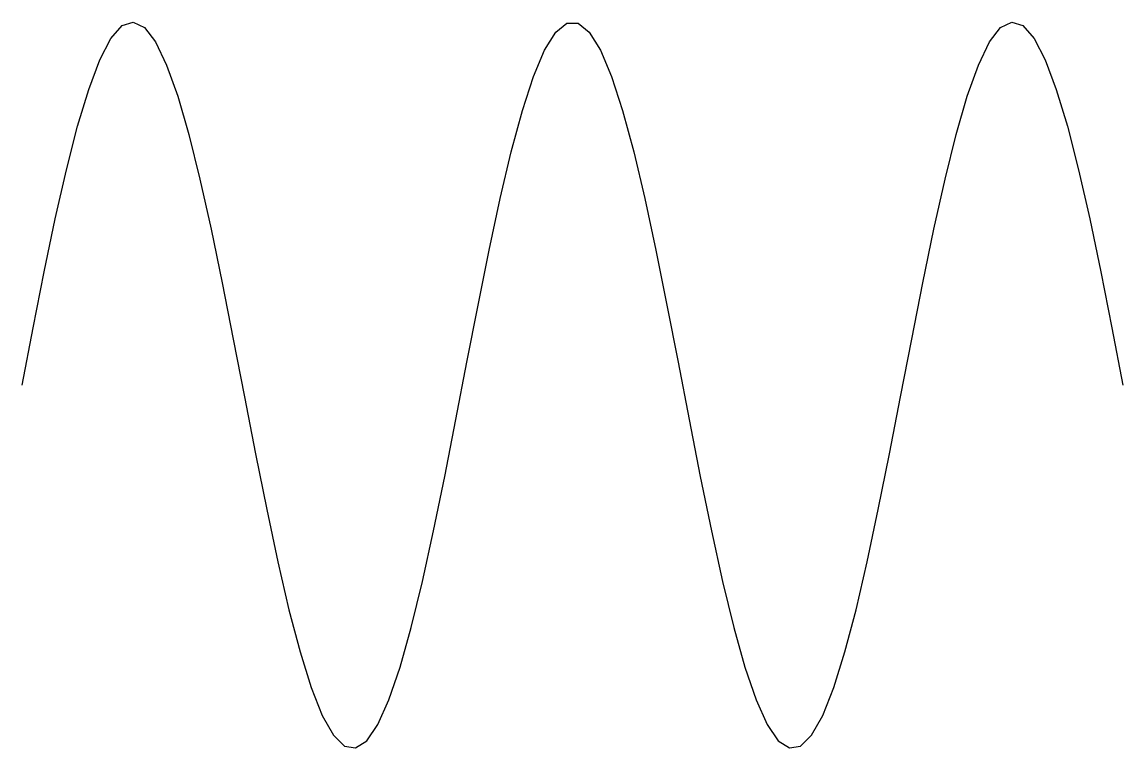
# Model space of a CAD drawing. Header units: millimetres. Extents: x 0 to 27.8, y -9.2 to 9.2.
import ezdxf

# ---------------------------------------------------------------- set-up
doc = ezdxf.new("R2010")
doc.units = ezdxf.units.MM
doc.layers.get('0').update_dxf_attribs({"lineweight": 25})

msp = doc.modelspace()

# ---------------------------------------------------------------- linework, layer by layer
at = {"color": 0, "linetype": 'ByBlock', "lineweight": -2}
msp.add_lwpolyline([(0, 0), (0, 0), (0.279, 1.45), (0.5625, 2.8625), (0.8415, 4.20425), (1.125, 5.4375), (1.404, 6.5375), (1.6875, 7.471), (1.9665, 8.21675), (2.24575, 8.7585), (2.529, 9.07925), (2.80825, 9.171), (3.0915, 9.0335), (3.37075, 8.66675), (3.654, 8.0835), (3.93325, 7.3), (4.2165, 6.32925), (4.49575, 5.2), (4.775, 3.94175), (5.05825, 2.5835), (5.3375, 1.1625), (5.62075, -0.2915), (5.9, -1.7375), (6.18325, -3.1375), (6.4625, -4.45825), (6.7415, -5.67075), (7.025, -6.7375), (7.304, -7.6375), (7.5875, -8.34575), (7.8665, -8.8415), (8.15, -9.1165), (8.429, -9.1625), (8.70825, -8.979), (8.9915, -8.57075), (9.27075, -7.94575), (9.554, -7.12075), (9.83325, -6.1165), (10.1165, -4.95825), (10.39575, -3.679), (10.679, -2.304), (10.95825, -0.87075), (11.2375, 0.5835), (11.52075, 2.021), (11.8, 3.4085), (12.08325, 4.7125), (12.3625, 5.896), (12.64575, 6.9335), (12.925, 7.79175), (13.204, 8.4585), (13.4875, 8.9125), (13.7665, 9.14175), (14.05, 9.14175), (14.329, 8.9125), (14.6125, 8.4585), (14.8915, 7.79175), (15.17075, 6.9335), (15.454, 5.896), (15.73325, 4.7125), (16.0165, 3.4085), (16.29575, 2.021), (16.579, 0.5835), (16.85825, -0.87075), (17.1375, -2.304), (17.42075, -3.679), (17.7, -4.95825), (17.98325, -6.1165), (18.2625, -7.12075), (18.54575, -7.94575), (18.825, -8.57075), (19.10825, -8.979), (19.3875, -9.1625), (19.6665, -9.1165), (19.95, -8.8415), (20.229, -8.34575), (20.5125, -7.6375), (20.7915, -6.7375), (21.075, -5.67075), (21.354, -4.45825), (21.63325, -3.1375), (21.9165, -1.7375), (22.19575, -0.2915), (22.479, 1.1625), (22.75825, 2.5835), (23.0415, 3.94175), (23.32075, 5.2), (23.6, 6.32925), (23.88325, 7.3), (24.1625, 8.0835), (24.44575, 8.66675), (24.725, 9.0335), (25.00825, 9.171), (25.2875, 9.07925), (25.57075, 8.7585), (25.85, 8.21675), (26.129, 7.471), (26.4125, 6.5375), (26.6915, 5.4375), (26.975, 4.20425), (27.254, 2.8625), (27.5375, 1.45), (27.8165, 0)], dxfattribs=at)

doc.saveas('drawing.dxf')
